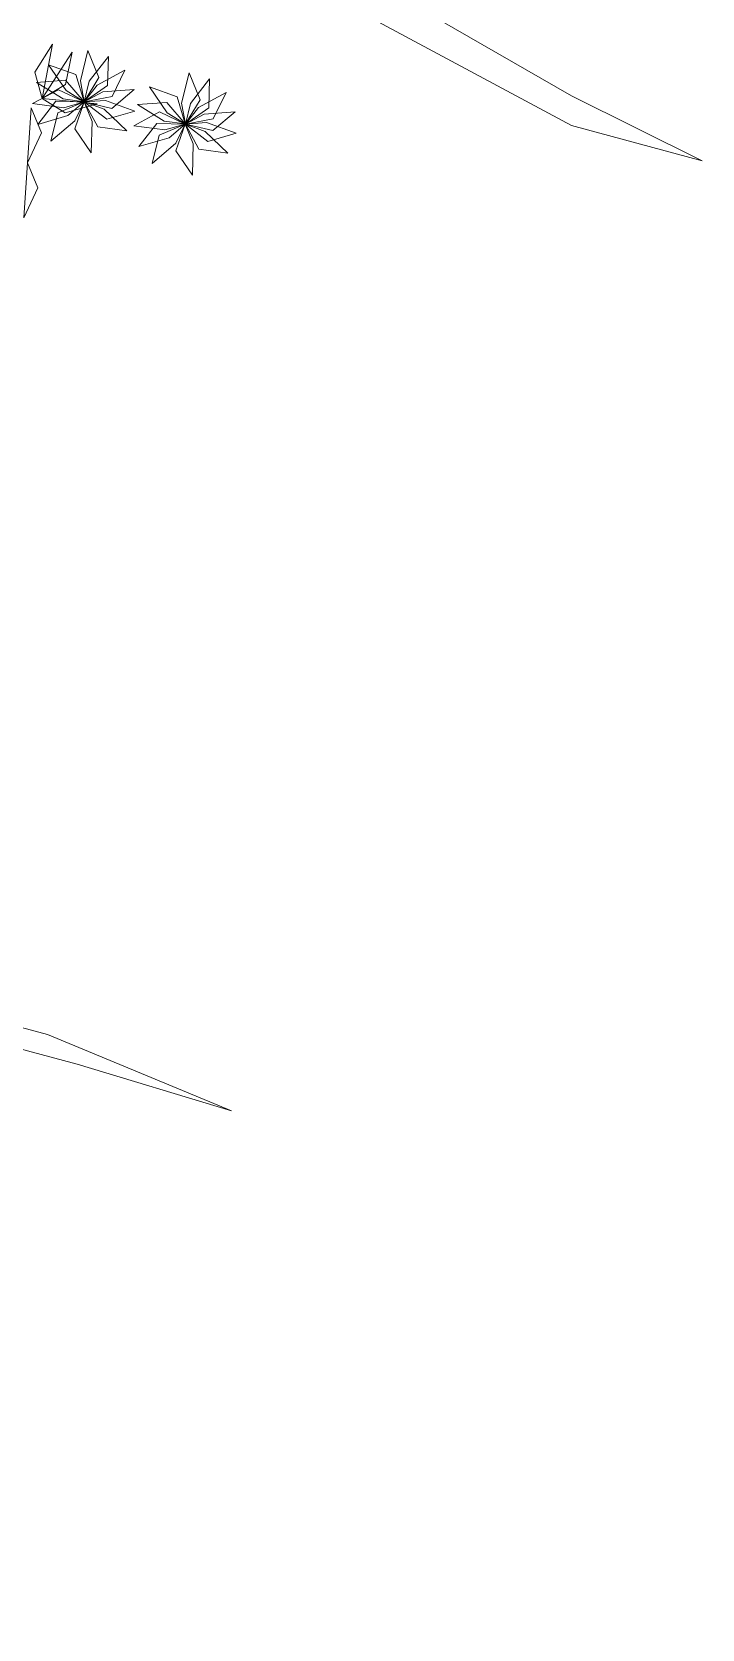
# Model space of a CAD drawing. Header units: inches. Extents: x 4350 to 28384, y -6772 to 993.
# Drawn here: x 8341.3 to 8414.2, y 439.4 to 613.2 of the extents above; entities that cross this region are included whole.
import ezdxf

# ---------------------------------------------------------------- set-up
doc = ezdxf.new("R2010")
doc.units = ezdxf.units.IN
doc.header["$MEASUREMENT"] = 0
doc.layers.add('nascosti', color=1, linetype='Continuous')

msp = doc.modelspace()

# ---------------------------------------------------------------- linework, layer by layer
at = {"layer": 'nascosti', "linetype": 'Continuous', "lineweight": 0}
for points in [[(8361.84, 623.45), (8399.96, 602.97), (8414.16, 599.15), (8399.95, 606.19), (8359.89, 629.25)], [(8208.75, 528.73), (8239.12, 512.08), (8265.62, 494.13), (8283.77, 469.05), (8294.85, 439.43), (8288.93, 469.71), (8272.07, 494.15), (8288.77, 511.62), (8311.36, 505.26), (8330.85, 466.65), (8315.24, 503.34), (8331.99, 504.7), (8346.19, 500.88), (8362.98, 495.79), (8342.96, 504.1), (8321.66, 509.82), (8306.18, 511.05), (8286.8, 520.64), (8266.25, 498.64), (8237.16, 517.87), (8215.81, 536.49)]]:
    msp.add_lwpolyline(points, dxfattribs=at)
at = {"layer": 'nascosti', "lineweight": 0}
for points in [[(8342.4, 605.92), (8341.6, 608.78), (8343.51, 611.82), (8342.4, 605.92)], [(8342.4, 605.92), (8344.95, 607.44), (8345.67, 610.96), (8342.4, 605.92)], [(8347.37, 611.13), (8346.56, 607.82), (8346.97, 605.55), (8348.57, 608.19), (8347.37, 611.13)], [(8349.61, 610.49), (8347.52, 607.79), (8346.97, 605.55), (8349.51, 607.31), (8349.61, 610.49)], [(8343.08, 609.59), (8345, 606.77), (8346.96, 605.55), (8346.07, 608.51), (8343.08, 609.59)], [(8351.39, 608.98), (8348.39, 607.37), (8346.97, 605.55), (8350, 606.12), (8351.39, 608.98)], [(8358.37, 608.72), (8357.56, 605.41), (8357.97, 603.14), (8359.57, 605.77), (8358.37, 608.72)], [(8360.61, 608.07), (8358.52, 605.37), (8357.97, 603.13), (8360.51, 604.89), (8360.61, 608.07)], [(8341.36, 605.37), (8344.74, 604.91), (8346.95, 605.55), (8344.17, 606.87), (8341.36, 605.37)], [(8341.77, 607.66), (8344.67, 605.87), (8346.96, 605.55), (8344.95, 607.89), (8341.77, 607.66)], [(8352.4, 606.88), (8349.01, 606.63), (8346.97, 605.54), (8349.97, 604.83), (8352.4, 606.88)], [(8354.08, 607.17), (8356, 604.36), (8357.96, 603.14), (8357.07, 606.09), (8354.08, 607.17)], [(8362.39, 606.57), (8359.39, 604.95), (8357.97, 603.13), (8361, 603.7), (8362.39, 606.57)], [(8341.21, 604.91), (8342.34, 602.17), (8340.81, 598.93), (8341.21, 604.91)], [(8341.92, 603.1), (8345.19, 604.06), (8346.95, 605.54), (8343.87, 605.62), (8341.92, 603.1)], [(8342.4, 605.92), (8344.91, 604.35), (8348.37, 605.32), (8342.4, 605.92)], [(8343.35, 601.26), (8345.95, 603.47), (8346.95, 605.54), (8344.11, 604.35), (8343.35, 601.26)], [(8347.73, 599.99), (8347.83, 603.4), (8346.96, 605.54), (8345.94, 602.63), (8347.73, 599.99)], [(8352.48, 604.55), (8349.27, 605.7), (8346.97, 605.54), (8349.42, 603.67), (8352.48, 604.55)], [(8351.6, 602.4), (8349.14, 604.75), (8346.97, 605.54), (8348.45, 602.83), (8351.6, 602.4)], [(8352.77, 605.25), (8355.67, 603.45), (8357.96, 603.14), (8355.95, 605.48), (8352.77, 605.25)], [(8352.36, 602.95), (8355.74, 602.49), (8357.95, 603.13), (8355.17, 604.45), (8352.36, 602.95)], [(8352.92, 600.69), (8356.19, 601.64), (8357.95, 603.13), (8354.87, 603.2), (8352.92, 600.69)], [(8354.35, 598.85), (8356.95, 601.05), (8357.95, 603.13), (8355.11, 601.94), (8354.35, 598.85)], [(8358.73, 597.58), (8358.83, 600.98), (8357.96, 603.12), (8356.94, 600.21), (8358.73, 597.58)], [(8363.4, 604.47), (8360.01, 604.21), (8357.97, 603.13), (8360.97, 602.42), (8363.4, 604.47)], [(8363.48, 602.14), (8360.27, 603.29), (8357.97, 603.12), (8360.42, 601.25), (8363.48, 602.14)], [(8362.6, 599.98), (8360.14, 602.34), (8357.97, 603.12), (8359.45, 600.42), (8362.6, 599.98)], [(8340.81, 598.93), (8341.94, 596.19), (8340.41, 592.94), (8340.81, 598.93)]]:
    msp.add_lwpolyline(points, dxfattribs=at)

doc.saveas('drawing.dxf')
